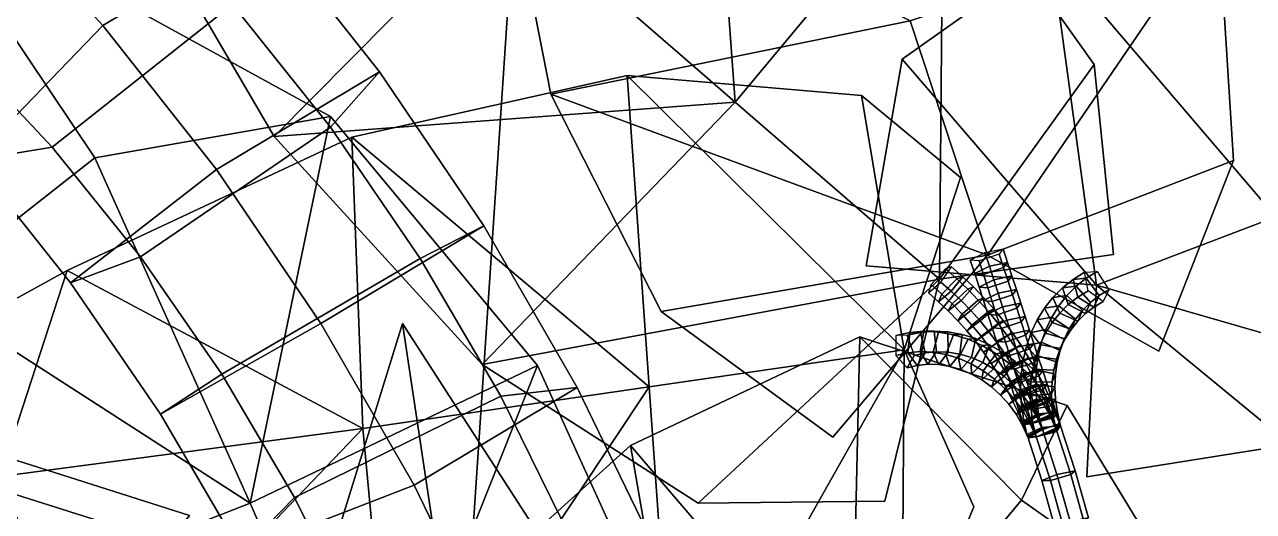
# Model space of a CAD drawing. Header units: metres. Extents: x -219 to 389, y -251 to 301.
# Drawn here: x 215.05 to 243.8, y 29.98 to 41.36 of the extents above; entities that cross this region are included whole.
import ezdxf

# ---------------------------------------------------------------- set-up
doc = ezdxf.new("R2010")
doc.units = ezdxf.units.M

msp = doc.modelspace()

# ---------------------------------------------------------------- linework, layer by layer
at = {"layer": 'Breeder_2InfInt', "color": 3}
for points in [[(217.7274, 44.8317, 748.8092), (217.2193, 45.3799, 748.5946), (213.3103, 41.5816, 748.1472), (213.8183, 41.03351, 748.3618)], [(217.4666, 44.4598, 748.4766), (216.9586, 45.00805, 748.262), (212.9901, 41.3809, 748.3924), (213.4982, 40.8327, 748.607)]]:
    msp.add_3dface(points, dxfattribs=at)
at = {"layer": 'Breeder_2Pdncle', "color": 3}
for points in [[(216.8784, 41.3409, 757.7109), (214.0359, 44.4325, 756.5279), (217.8481, 46.7186, 753.3422), (220.6907, 43.627, 754.5253)], [(213.8339, 38.1888, 754.5938), (211.39, 40.8159, 753.5544), (214.0359, 44.4325, 756.5279), (216.8784, 41.3409, 757.7109)], [(219.9105, 41.8328, 749.5159), (217.4666, 44.4598, 748.4766), (213.4982, 40.8327, 748.607), (215.6971, 38.4911, 749.558)], [(219.5397, 37.9689, 758.4759), (216.8784, 41.3409, 757.7109), (220.6907, 43.627, 754.5253), (223.3519, 40.255, 755.2902)], [(223.3519, 40.255, 755.2902), (220.6907, 43.627, 754.5253), (219.9105, 41.8328, 749.5159), (222.2019, 38.9625, 750.1982)], [(222.2019, 38.9625, 750.1982), (219.9105, 41.8328, 749.5159), (215.6971, 38.4911, 749.558), (217.7612, 35.929, 750.1896)], [(216.1253, 35.3185, 755.2761), (213.8339, 38.1888, 754.5938), (216.8784, 41.3409, 757.7109), (219.5397, 37.9689, 758.4759)], [(215.6971, 38.4911, 749.558), (213.4982, 40.8327, 748.607), (211.39, 40.8159, 753.5544), (213.8339, 38.1888, 754.5938)], [(221.9796, 34.3673, 758.8112), (219.5397, 37.9689, 758.4759), (223.3519, 40.255, 755.2902), (225.7919, 36.6534, 755.6255)], [(225.7919, 36.6534, 755.6255), (223.3519, 40.255, 755.2902), (222.2019, 38.9625, 750.1982), (224.3063, 35.8921, 750.5132)], [(224.3063, 35.8921, 750.5132), (222.2019, 38.9625, 750.1982), (217.7612, 35.929, 750.1896), (219.6594, 33.1852, 750.4921)], [(217.7612, 35.929, 750.1896), (215.6971, 38.4911, 749.558), (213.8339, 38.1888, 754.5938), (216.1253, 35.3185, 755.2761)], [(218.2297, 32.2482, 755.5911), (216.1253, 35.3185, 755.2761), (219.5397, 37.9689, 758.4759), (221.9796, 34.3673, 758.8112)], [(224.1615, 30.5901, 758.7117), (221.9796, 34.3673, 758.8112), (225.7919, 36.6534, 755.6255), (227.9738, 32.8762, 755.5261)], [(227.9738, 32.8762, 755.5261), (225.7919, 36.6534, 755.6255), (224.3063, 35.8921, 750.5132), (226.192, 32.668, 750.4562)], [(219.6594, 33.1852, 750.4921), (217.7612, 35.929, 750.1896), (216.1253, 35.3185, 755.2761), (218.2297, 32.2482, 755.5911)], [(226.192, 32.668, 750.4562), (224.3063, 35.8921, 750.5132), (219.6594, 33.1852, 750.4921), (221.3631, 30.3009, 750.4611)], [(220.1154, 29.02411, 755.534), (218.2297, 32.2482, 755.5911), (221.9796, 34.3673, 758.8112), (224.1615, 30.5901, 758.7117)], [(221.3631, 30.3009, 750.4611), (219.6594, 33.1852, 750.4921), (218.2297, 32.2482, 755.5911), (220.1154, 29.02411, 755.534)], [(226.0526, 26.6943, 758.179), (224.1615, 30.5901, 758.7117), (227.9738, 32.8762, 755.5261), (229.8649, 28.9804, 754.9933)], [(229.8649, 28.9804, 754.9933), (227.9738, 32.8762, 755.5261), (226.192, 32.668, 750.4562), (227.8307, 29.3385, 750.028)], [(227.8307, 29.3385, 750.028), (226.192, 32.668, 750.4562), (221.3631, 30.3009, 750.4611), (222.8468, 27.3194, 750.097)], [(221.7541, 25.6946, 755.1057), (220.1154, 29.02411, 755.534), (224.1615, 30.5901, 758.7117), (226.0526, 26.6943, 758.179)], [(222.8468, 27.3194, 750.097), (221.3631, 30.3009, 750.4611), (220.1154, 29.02411, 755.534), (221.7541, 25.6946, 755.1057)]]:
    msp.add_3dface(points, dxfattribs=at)
at = {"layer": 'Breeder_2Petal1', "color": 3}
for points in [[(204.6996, 52.9496, 760.2954), (215.9206, 42.6834, 750.1291), (209.4083, 39.703, 756.9556)], [(204.6996, 52.9496, 760.2954), (209.4083, 39.703, 756.9556), (215.9206, 42.6834, 750.1291)], [(204.6996, 52.9496, 760.2954), (215.2188, 41.8434, 750.2625), (205.9504, 40.3264, 753.3752)], [(204.6996, 52.9496, 760.2954), (205.9504, 40.3264, 753.3752), (215.2188, 41.8434, 750.2625)]]:
    msp.add_3dface(points, dxfattribs=at)
at = {"layer": 'Breeder_Leaf', "color": 3}
for points in [[(166.2345, 45.7714, 123.0788), (228.2373, 69.8828, 104.9231), (225.3758, 27.03698, 104.7662)], [(166.2345, 45.7714, 123.0788), (225.3758, 27.03698, 104.7662), (228.2373, 69.8828, 104.9231)], [(228.2373, 69.8828, 104.9231), (265.9114, 4.9972, 60.4566), (225.3758, 27.03698, 104.7662)], [(228.2373, 69.8828, 104.9231), (225.3758, 27.03698, 104.7662), (265.9114, 4.9972, 60.4566)], [(230.9099, 50.0257, 765.9367), (231.6741, 39.5488, 765.7656), (226.2987, 44.2049, 765.2129)], [(230.9099, 50.0257, 765.9367), (226.2987, 44.2049, 765.2129), (231.6741, 39.5488, 765.7656)], [(231.6741, 39.5488, 765.7656), (230.9099, 50.0257, 765.9367), (236.5434, 45.3954, 765.4963)], [(231.6741, 39.5488, 765.7656), (236.5434, 45.3954, 765.4963), (230.9099, 50.0257, 765.9367)], [(227.3598, 39.7371, 764.2761), (226.0532, 46.3998, 761.8215), (235.7654, 41.4479, 762.8261)], [(227.3598, 39.7371, 764.2761), (235.7654, 41.4479, 762.8261), (226.0532, 46.3998, 761.8215)], [(166.2345, 45.7714, 123.0788), (215.0832, 0.6463, 135.5015), (162.5012, 0.5218, 153.1361)], [(166.2345, 45.7714, 123.0788), (162.5012, 0.5218, 153.1361), (215.0832, 0.6463, 135.5015)], [(225.3758, 27.03698, 104.7662), (215.0832, 0.6463, 135.5015), (166.2345, 45.7714, 123.0788)], [(225.3758, 27.03698, 104.7662), (166.2345, 45.7714, 123.0788), (215.0832, 0.6463, 135.5015)], [(220.8901, 38.7435, 767.4737), (217.0283, 45.3452, 766.642), (226.2987, 44.2049, 765.2129)], [(220.8901, 38.7435, 767.4737), (226.2987, 44.2049, 765.2129), (217.0283, 45.3452, 766.642)], [(236.5434, 45.3954, 765.4963), (236.4553, 35.4099, 766.2737), (231.6741, 39.5488, 765.7656)], [(236.5434, 45.3954, 765.4963), (231.6741, 39.5488, 765.7656), (236.4553, 35.4099, 766.2737)], [(236.5434, 45.3954, 765.4963), (240.0693, 40.4288, 765.6083), (236.4553, 35.4099, 766.2737)], [(236.5434, 45.3954, 765.4963), (236.4553, 35.4099, 766.2737), (240.0693, 40.4288, 765.6083)], [(239.0668, 43.02373, 756.6588), (244.5414, 44.7997, 752.3), (244.3229, 36.8638, 759.8387)], [(239.0668, 43.02373, 756.6588), (244.3229, 36.8638, 759.8387), (244.5414, 44.7997, 752.3)], [(212.6774, 35.09568, 749.5268), (212.4534, 44.5603, 742.2336), (216.6896, 38.2459, 746.5944)], [(212.6774, 35.09568, 749.5268), (216.6896, 38.2459, 746.5944), (212.4534, 44.5603, 742.2336)], [(212.4534, 44.5603, 742.2336), (222.2088, 39.2091, 747.7831), (216.6896, 38.2459, 746.5944)], [(212.4534, 44.5603, 742.2336), (216.6896, 38.2459, 746.5944), (222.2088, 39.2091, 747.7831)], [(231.6741, 39.5488, 765.7656), (220.8901, 38.7435, 767.4737), (226.2987, 44.2049, 765.2129)], [(231.6741, 39.5488, 765.7656), (226.2987, 44.2049, 765.2129), (220.8901, 38.7435, 767.4737)], [(242.9742, 43.8804, 762.5384), (237.5743, 35.9654, 765.4564), (235.7654, 41.4479, 762.8261)], [(242.9742, 43.8804, 762.5384), (235.7654, 41.4479, 762.8261), (237.5743, 35.9654, 765.4564)], [(242.9742, 43.8804, 762.5384), (243.3318, 38.179, 764.6547), (237.5743, 35.9654, 765.4564)], [(242.9742, 43.8804, 762.5384), (237.5743, 35.9654, 765.4564), (243.3318, 38.179, 764.6547)], [(240.1246, 35.2678, 764.3192), (235.5799, 40.5534, 760.8746), (239.0668, 43.02373, 756.6588)], [(240.1246, 35.2678, 764.3192), (239.0668, 43.02373, 756.6588), (235.5799, 40.5534, 760.8746)], [(240.1246, 35.2678, 764.3192), (239.0668, 43.02373, 756.6588), (244.3229, 36.8638, 759.8387)], [(240.1246, 35.2678, 764.3192), (244.3229, 36.8638, 759.8387), (239.0668, 43.02373, 756.6588)], [(237.5743, 35.9654, 765.4564), (227.3598, 39.7371, 764.2761), (235.7654, 41.4479, 762.8261)], [(237.5743, 35.9654, 765.4564), (235.7654, 41.4479, 762.8261), (227.3598, 39.7371, 764.2761)], [(240.1246, 35.2678, 764.3192), (234.7415, 35.7171, 762.6575), (235.5799, 40.5534, 760.8746)], [(240.1246, 35.2678, 764.3192), (235.5799, 40.5534, 760.8746), (234.7415, 35.7171, 762.6575)], [(236.4553, 35.4099, 766.2737), (240.0693, 40.4288, 765.6083), (240.5267, 35.983, 763.7787)], [(236.4553, 35.4099, 766.2737), (240.5267, 35.983, 763.7787), (240.0693, 40.4288, 765.6083)], [(229.6633, 32.8871, 769.3261), (222.703, 38.7299, 774.5981), (229.1458, 40.1738, 771.4715)], [(229.6633, 32.8871, 769.3261), (229.1458, 40.1738, 771.4715), (222.703, 38.7299, 774.5981)], [(229.1458, 40.1738, 771.4715), (235.6263, 33.7508, 767.34), (229.6633, 32.8871, 769.3261)], [(229.1458, 40.1738, 771.4715), (229.6633, 32.8871, 769.3261), (235.6263, 33.7508, 767.34)], [(229.1458, 40.1738, 771.4715), (234.6265, 39.7005, 768.8544), (235.6263, 33.7508, 767.34)], [(229.1458, 40.1738, 771.4715), (235.6263, 33.7508, 767.34), (234.6265, 39.7005, 768.8544)], [(237.5743, 35.9654, 765.4564), (229.9418, 34.6484, 766.1396), (227.3598, 39.7371, 764.2761)], [(237.5743, 35.9654, 765.4564), (227.3598, 39.7371, 764.2761), (229.9418, 34.6484, 766.1396)], [(235.6263, 33.7508, 767.34), (234.6265, 39.7005, 768.8544), (236.9417, 37.784, 765.0745)], [(235.6263, 33.7508, 767.34), (236.9417, 37.784, 765.0745), (234.6265, 39.7005, 768.8544)], [(225.756, 33.4099, 767.4905), (220.8901, 38.7435, 767.4737), (231.6741, 39.5488, 765.7656)], [(225.756, 33.4099, 767.4905), (231.6741, 39.5488, 765.7656), (220.8901, 38.7435, 767.4737)], [(236.4553, 35.4099, 766.2737), (225.756, 33.4099, 767.4905), (231.6741, 39.5488, 765.7656)], [(236.4553, 35.4099, 766.2737), (231.6741, 39.5488, 765.7656), (225.756, 33.4099, 767.4905)], [(216.6896, 38.2459, 746.5944), (222.2088, 39.2091, 747.7831), (220.323, 30.17, 746.9641)], [(216.6896, 38.2459, 746.5944), (220.323, 30.17, 746.9641), (222.2088, 39.2091, 747.7831)], [(220.323, 30.17, 746.9641), (222.2088, 39.2091, 747.7831), (227.0525, 33.3851, 747.1741)], [(220.323, 30.17, 746.9641), (227.0525, 33.3851, 747.1741), (222.2088, 39.2091, 747.7831)], [(222.9651, 31.913, 771.5767), (216.0414, 35.6112, 776.5079), (222.703, 38.7299, 774.5981)], [(222.9651, 31.913, 771.5767), (222.703, 38.7299, 774.5981), (216.0414, 35.6112, 776.5079)], [(222.703, 38.7299, 774.5981), (229.6633, 32.8871, 769.3261), (222.9651, 31.913, 771.5767)], [(222.703, 38.7299, 774.5981), (222.9651, 31.913, 771.5767), (229.6633, 32.8871, 769.3261)], [(220.323, 30.17, 746.9641), (212.6774, 35.09568, 749.5268), (216.6896, 38.2459, 746.5944)], [(220.323, 30.17, 746.9641), (216.6896, 38.2459, 746.5944), (212.6774, 35.09568, 749.5268)], [(237.5743, 35.9654, 765.4564), (243.3318, 38.179, 764.6547), (241.5833, 33.7202, 764.0366)], [(237.5743, 35.9654, 765.4564), (241.5833, 33.7202, 764.0366), (243.3318, 38.179, 764.6547)], [(249.6745, 32.5183, 763.0704), (240.1246, 35.2678, 764.3192), (244.3229, 36.8638, 759.8387)], [(249.6745, 32.5183, 763.0704), (244.3229, 36.8638, 759.8387), (240.1246, 35.2678, 764.3192)], [(237.5743, 35.9654, 765.4564), (233.962, 31.7117, 764.5633), (229.9418, 34.6484, 766.1396)], [(237.5743, 35.9654, 765.4564), (229.9418, 34.6484, 766.1396), (233.962, 31.7117, 764.5633)], [(205.995, 30.07317, 771.712), (216.0414, 35.6112, 776.5079), (214.4682, 30.7951, 773.8373)], [(205.995, 30.07317, 771.712), (214.4682, 30.7951, 773.8373), (216.0414, 35.6112, 776.5079)], [(214.4682, 30.7951, 773.8373), (216.0414, 35.6112, 776.5079), (222.9651, 31.913, 771.5767)], [(214.4682, 30.7951, 773.8373), (222.9651, 31.913, 771.5767), (216.0414, 35.6112, 776.5079)], [(236.4553, 35.4099, 766.2737), (230.8068, 30.1702, 767.3206), (225.756, 33.4099, 767.4905)], [(236.4553, 35.4099, 766.2737), (225.756, 33.4099, 767.4905), (230.8068, 30.1702, 767.3206)], [(236.4553, 35.4099, 766.2737), (235.1718, 30.2155, 764.4543), (230.8068, 30.1702, 767.3206)], [(236.4553, 35.4099, 766.2737), (230.8068, 30.1702, 767.3206), (235.1718, 30.2155, 764.4543)], [(213.3527, 27.4375, 749.8171), (212.6774, 35.09568, 749.5268), (220.323, 30.17, 746.9641)], [(213.3527, 27.4375, 749.8171), (220.323, 30.17, 746.9641), (212.6774, 35.09568, 749.5268)], [(240.1246, 35.2678, 764.3192), (244.6563, 31.5398, 766.3826), (239.8988, 30.7837, 766.0427)], [(240.1246, 35.2678, 764.3192), (239.8988, 30.7837, 766.0427), (244.6563, 31.5398, 766.3826)], [(249.6745, 32.5183, 763.0704), (244.6563, 31.5398, 766.3826), (240.1246, 35.2678, 764.3192)], [(249.6745, 32.5183, 763.0704), (240.1246, 35.2678, 764.3192), (244.6563, 31.5398, 766.3826)], [(220.5448, 23.5574, 746.3513), (223.8884, 34.3684, 742.5089), (225.186, 25.7538, 743.4778)], [(220.5448, 23.5574, 746.3513), (225.186, 25.7538, 743.4778), (223.8884, 34.3684, 742.5089)], [(223.8884, 34.3684, 742.5089), (230.6176, 23.9442, 743.3183), (225.186, 25.7538, 743.4778)], [(223.8884, 34.3684, 742.5089), (225.186, 25.7538, 743.4778), (230.6176, 23.9442, 743.3183)], [(229.2227, 31.5194, 736.8373), (234.5917, 34.06179, 731.9487), (234.3943, 25.4744, 735.886)], [(229.2227, 31.5194, 736.8373), (234.3943, 25.4744, 735.886), (234.5917, 34.06179, 731.9487)], [(234.3943, 25.4744, 735.886), (234.5917, 34.06179, 731.9487), (238.3752, 30.2397, 729.5614)], [(234.3943, 25.4744, 735.886), (238.3752, 30.2397, 729.5614), (234.5917, 34.06179, 731.9487)], [(234.5917, 34.06179, 731.9487), (239.4423, 32.4491, 721.1463), (238.3752, 30.2397, 729.5614)], [(234.5917, 34.06179, 731.9487), (238.3752, 30.2397, 729.5614), (239.4423, 32.4491, 721.1463)], [(235.6263, 33.7508, 767.34), (230.2684, 24.2577, 768.4029), (229.6633, 32.8871, 769.3261)], [(235.6263, 33.7508, 767.34), (229.6633, 32.8871, 769.3261), (230.2684, 24.2577, 768.4029)], [(235.6263, 33.7508, 767.34), (235.5702, 26.05454, 766.2354), (230.2684, 24.2577, 768.4029)], [(235.6263, 33.7508, 767.34), (230.2684, 24.2577, 768.4029), (235.5702, 26.05454, 766.2354)], [(235.6263, 33.7508, 767.34), (237.2556, 30.07849, 763.3652), (235.5702, 26.05454, 766.2354)], [(235.6263, 33.7508, 767.34), (235.5702, 26.05454, 766.2354), (237.2556, 30.07849, 763.3652)], [(227.0525, 33.3851, 747.1741), (223.1674, 23.6306, 746.811), (220.323, 30.17, 746.9641)], [(227.0525, 33.3851, 747.1741), (220.323, 30.17, 746.9641), (223.1674, 23.6306, 746.811)], [(223.1674, 23.6306, 746.811), (227.0525, 33.3851, 747.1741), (230.0339, 26.8192, 746.0041)], [(223.1674, 23.6306, 746.811), (230.0339, 26.8192, 746.0041), (227.0525, 33.3851, 747.1741)], [(229.6633, 32.8871, 769.3261), (223.7085, 23.9375, 771.4011), (222.9651, 31.913, 771.5767)], [(229.6633, 32.8871, 769.3261), (222.9651, 31.913, 771.5767), (223.7085, 23.9375, 771.4011)], [(230.2684, 24.2577, 768.4029), (223.7085, 23.9375, 771.4011), (229.6633, 32.8871, 769.3261)], [(230.2684, 24.2577, 768.4029), (229.6633, 32.8871, 769.3261), (223.7085, 23.9375, 771.4011)], [(239.4423, 32.4491, 721.1463), (242.6145, 27.2468, 731.9849), (238.3752, 30.2397, 729.5614)], [(239.4423, 32.4491, 721.1463), (238.3752, 30.2397, 729.5614), (242.6145, 27.2468, 731.9849)], [(214.4291, 24.2167, 752.0147), (212.0408, 32.06328, 756.3344), (218.9041, 29.8773, 753.912)], [(214.4291, 24.2167, 752.0147), (218.9041, 29.8773, 753.912), (212.0408, 32.06328, 756.3344)], [(222.9651, 31.913, 771.5767), (216.6888, 25.3589, 774.2101), (214.4682, 30.7951, 773.8373)], [(222.9651, 31.913, 771.5767), (214.4682, 30.7951, 773.8373), (216.6888, 25.3589, 774.2101)], [(223.7085, 23.9375, 771.4011), (216.6888, 25.3589, 774.2101), (222.9651, 31.913, 771.5767)], [(223.7085, 23.9375, 771.4011), (222.9651, 31.913, 771.5767), (216.6888, 25.3589, 774.2101)], [(224.9261, 27.6365, 741.1485), (229.2227, 31.5194, 736.8373), (230.976, 21.4053, 740.6439)], [(224.9261, 27.6365, 741.1485), (230.976, 21.4053, 740.6439), (229.2227, 31.5194, 736.8373)], [(230.976, 21.4053, 740.6439), (229.2227, 31.5194, 736.8373), (234.3943, 25.4744, 735.886)], [(230.976, 21.4053, 740.6439), (234.3943, 25.4744, 735.886), (229.2227, 31.5194, 736.8373)], [(216.6888, 25.3589, 774.2101), (205.995, 30.07317, 771.712), (214.4682, 30.7951, 773.8373)], [(216.6888, 25.3589, 774.2101), (214.4682, 30.7951, 773.8373), (205.995, 30.07317, 771.712)], [(238.3752, 30.2397, 729.5614), (242.6145, 27.2468, 731.9849), (234.3943, 25.4744, 735.886)], [(238.3752, 30.2397, 729.5614), (234.3943, 25.4744, 735.886), (242.6145, 27.2468, 731.9849)], [(223.1674, 23.6306, 746.811), (213.3527, 27.4375, 749.8171), (220.323, 30.17, 746.9641)], [(223.1674, 23.6306, 746.811), (220.323, 30.17, 746.9641), (213.3527, 27.4375, 749.8171)]]:
    msp.add_3dface(points, dxfattribs=at)
at = {"layer": 'Breeder_Petiole', "color": 3}
for points in [[(237.2769, 35.538, 765.6165), (237.1742, 35.8546, 765.5558), (237.5182, 36.02748, 765.875), (237.6209, 35.7109, 765.9357)], [(237.9549, 35.6771, 765.1943), (237.8521, 35.9936, 765.1335), (237.3794, 35.8338, 765.1002), (237.4821, 35.5172, 765.1609)], [(237.6209, 35.7109, 765.9357), (237.5182, 36.02748, 765.875), (237.9435, 36.1147, 765.6102), (238.0462, 35.7981, 765.6709)], [(238.0462, 35.7981, 765.6709), (237.9435, 36.1147, 765.6102), (237.8521, 35.9936, 765.1335), (237.9549, 35.6771, 765.1943)], [(236.7289, 35.1275, 766.6392), (236.487, 35.3389, 766.6934), (236.7366, 35.6924, 766.4263), (236.9968, 35.4644, 766.3682)], [(236.9968, 35.4644, 766.3682), (236.7366, 35.6924, 766.4263), (236.5931, 35.6504, 765.949), (236.8587, 35.4175, 765.8898)], [(237.4821, 35.5172, 765.1609), (237.3794, 35.8338, 765.1002), (237.1742, 35.8546, 765.5558), (237.2769, 35.538, 765.6165)], [(237.3797, 35.2215, 765.6772), (237.2769, 35.538, 765.6165), (237.6209, 35.7109, 765.9357), (237.7236, 35.3944, 765.9965)], [(238.0576, 35.3605, 765.255), (237.9549, 35.6771, 765.1943), (237.4821, 35.5172, 765.1609), (237.5849, 35.2007, 765.2216)], [(237.7236, 35.3944, 765.9965), (237.6209, 35.7109, 765.9357), (238.0462, 35.7981, 765.6709), (238.149, 35.4816, 765.7316)], [(238.149, 35.4816, 765.7316), (238.0462, 35.7981, 765.6709), (237.9549, 35.6771, 765.1943), (238.0576, 35.3605, 765.255)], [(236.8587, 35.4175, 765.8898), (236.5931, 35.6504, 765.949), (236.2604, 35.2783, 765.9174), (236.5114, 35.05871, 765.8613)], [(237.1153, 35.1727, 765.84), (236.8587, 35.4175, 765.8898), (236.5114, 35.05871, 765.8613), (236.754, 34.8277, 765.8139)], [(236.9628, 34.9053, 766.5934), (236.7289, 35.1275, 766.6392), (236.9968, 35.4644, 766.3682), (237.2482, 35.2248, 766.3193)], [(237.2482, 35.2248, 766.3193), (236.9968, 35.4644, 766.3682), (236.8587, 35.4175, 765.8898), (237.1153, 35.1727, 765.84)], [(237.5849, 35.2007, 765.2216), (237.4821, 35.5172, 765.1609), (237.2769, 35.538, 765.6165), (237.3797, 35.2215, 765.6772)], [(237.4824, 34.905, 765.738), (237.3797, 35.2215, 765.6772), (237.7236, 35.3944, 765.9965), (237.8264, 35.07789, 766.0572)], [(237.8264, 35.07789, 766.0572), (237.7236, 35.3944, 765.9965), (238.149, 35.4816, 765.7316), (238.2517, 35.1651, 765.7924)], [(238.2517, 35.1651, 765.7924), (238.149, 35.4816, 765.7316), (238.0576, 35.3605, 765.255), (238.1604, 35.04405, 765.3157)], [(239.3321, 35.2061, 764.615), (239.5791, 35.403, 764.4072), (239.8875, 35.4293, 764.8001), (239.6498, 35.2407, 764.9998)], [(239.4667, 34.8141, 764.3351), (239.6888, 34.9888, 764.1492), (239.5791, 35.403, 764.4072), (239.3321, 35.2061, 764.615)], [(239.5791, 35.403, 764.4072), (239.8472, 35.5693, 764.1991), (240.1454, 35.5886, 764.6002), (239.8875, 35.4293, 764.8001)], [(239.6888, 34.9888, 764.1492), (239.9297, 35.1362, 763.963), (239.8472, 35.5693, 764.1991), (239.5791, 35.403, 764.4072)], [(239.6498, 35.2407, 764.9998), (239.8875, 35.4293, 764.8001), (240.1929, 35.02304, 764.7831), (239.9865, 34.8621, 764.9554)], [(239.8875, 35.4293, 764.8001), (240.1454, 35.5886, 764.6002), (240.4167, 35.1585, 764.6106), (240.1929, 35.02304, 764.7831)], [(236.4317, 34.8805, 766.3217), (236.1952, 35.08693, 766.3748), (236.487, 35.3389, 766.6934), (236.7289, 35.1275, 766.6392)], [(236.5114, 35.05871, 765.8613), (236.2604, 35.2783, 765.9174), (236.1952, 35.08693, 766.3748), (236.4317, 34.8805, 766.3217)], [(236.6603, 34.6634, 766.2769), (236.4317, 34.8805, 766.3217), (236.7289, 35.1275, 766.6392), (236.9628, 34.9053, 766.5934)], [(237.3623, 34.9165, 765.7994), (237.1153, 35.1727, 765.84), (236.754, 34.8277, 765.8139), (236.9876, 34.586, 765.7754)], [(237.1879, 34.6727, 766.5562), (236.9628, 34.9053, 766.5934), (237.2482, 35.2248, 766.3193), (237.4902, 34.974, 766.2795)], [(237.4902, 34.974, 766.2795), (237.2482, 35.2248, 766.3193), (237.1153, 35.1727, 765.84), (237.3623, 34.9165, 765.7994)], [(237.6876, 34.8842, 765.2823), (237.5849, 35.2007, 765.2216), (237.3797, 35.2215, 765.6772), (237.4824, 34.905, 765.738)], [(237.5851, 34.5884, 765.7987), (237.4824, 34.905, 765.738), (237.8264, 35.07789, 766.0572), (237.9291, 34.7613, 766.1179)], [(238.1604, 35.04405, 765.3157), (238.0576, 35.3605, 765.255), (237.5849, 35.2007, 765.2216), (237.6876, 34.8842, 765.2823)], [(237.9291, 34.7613, 766.1179), (237.8264, 35.07789, 766.0572), (238.2517, 35.1651, 765.7924), (238.3544, 34.8485, 765.8531)], [(238.3544, 34.8485, 765.8531), (238.2517, 35.1651, 765.7924), (238.1604, 35.04405, 765.3157), (238.2631, 34.7275, 765.3765)], [(239.1087, 34.9808, 764.8204), (239.3321, 35.2061, 764.615), (239.6498, 35.2407, 764.9998), (239.4347, 35.02468, 765.1972)], [(239.2657, 34.6137, 764.5192), (239.4667, 34.8141, 764.3351), (239.3321, 35.2061, 764.615), (239.1087, 34.9808, 764.8204)], [(239.4347, 35.02468, 765.1972), (239.6498, 35.2407, 764.9998), (239.9865, 34.8621, 764.9554), (239.7995, 34.6774, 765.126)], [(240.066, 34.7553, 764.3801), (240.2796, 34.8838, 764.2158), (239.9297, 35.1362, 763.963), (239.6888, 34.9888, 764.1492)], [(240.1929, 35.02304, 764.7831), (240.4167, 35.1585, 764.6106), (240.2796, 34.8838, 764.2158), (240.066, 34.7553, 764.3801)], [(236.754, 34.8277, 765.8139), (236.5114, 35.05871, 765.8613), (236.4317, 34.8805, 766.3217), (236.6603, 34.6634, 766.2769)], [(236.8804, 34.4363, 766.2404), (236.6603, 34.6634, 766.2769), (236.9628, 34.9053, 766.5934), (237.1879, 34.6727, 766.5562)], [(236.9876, 34.586, 765.7754), (236.754, 34.8277, 765.8139), (236.6603, 34.6634, 766.2769), (236.8804, 34.4363, 766.2404)], [(237.5991, 34.6496, 765.7685), (237.3623, 34.9165, 765.7994), (236.9876, 34.586, 765.7754), (237.2116, 34.3342, 765.7459)], [(237.4038, 34.4304, 766.5276), (237.1879, 34.6727, 766.5562), (237.4902, 34.974, 766.2795), (237.7222, 34.7127, 766.2491)], [(237.7222, 34.7127, 766.2491), (237.4902, 34.974, 766.2795), (237.3623, 34.9165, 765.7994), (237.5991, 34.6496, 765.7685)], [(237.7904, 34.5676, 765.3431), (237.6876, 34.8842, 765.2823), (237.4824, 34.905, 765.738), (237.5851, 34.5884, 765.7987)], [(238.2631, 34.7275, 765.3765), (238.1604, 35.04405, 765.3157), (237.6876, 34.8842, 765.2823), (237.7904, 34.5676, 765.3431)], [(238.0318, 34.4448, 766.1786), (237.9291, 34.7613, 766.1179), (238.3544, 34.8485, 765.8531), (238.4572, 34.532, 765.9138)], [(238.4572, 34.532, 765.9138), (238.3544, 34.8485, 765.8531), (238.2631, 34.7275, 765.3765), (238.3658, 34.4109, 765.4372)], [(238.9111, 34.729, 765.0216), (239.1087, 34.9808, 764.8204), (239.4347, 35.02468, 765.1972), (239.2443, 34.7832, 765.3906)], [(239.0875, 34.3896, 764.6994), (239.2657, 34.6137, 764.5192), (239.1087, 34.9808, 764.8204), (238.9111, 34.729, 765.0216)], [(239.2443, 34.7832, 765.3906), (239.4347, 35.02468, 765.1972), (239.7995, 34.6774, 765.126), (239.6335, 34.4707, 765.2931)], [(239.6901, 34.4273, 764.7069), (239.8689, 34.6027, 764.5443), (239.4667, 34.8141, 764.3351), (239.2657, 34.6137, 764.5192)], [(239.8689, 34.6027, 764.5443), (240.066, 34.7553, 764.3801), (239.6888, 34.9888, 764.1492), (239.4667, 34.8141, 764.3351)], [(239.7995, 34.6774, 765.126), (239.9865, 34.8621, 764.9554), (239.8689, 34.6027, 764.5443), (239.6901, 34.4273, 764.7069)], [(239.9865, 34.8621, 764.9554), (240.1929, 35.02304, 764.7831), (240.066, 34.7553, 764.3801), (239.8689, 34.6027, 764.5443)], [(237.0915, 34.1995, 766.2123), (236.8804, 34.4363, 766.2404), (237.1879, 34.6727, 766.5562), (237.4038, 34.4304, 766.5276)], [(237.2116, 34.3342, 765.7459), (236.9876, 34.586, 765.7754), (236.8804, 34.4363, 766.2404), (237.0915, 34.1995, 766.2123)], [(237.8252, 34.3726, 765.7471), (237.5991, 34.6496, 765.7685), (237.2116, 34.3342, 765.7459), (237.4254, 34.07295, 765.7255)], [(237.6099, 34.1789, 766.5077), (237.4038, 34.4304, 766.5276), (237.7222, 34.7127, 766.2491), (237.9437, 34.4416, 766.2281)], [(237.6879, 34.2719, 765.8594), (237.5851, 34.5884, 765.7987), (237.9291, 34.7613, 766.1179), (238.0318, 34.4448, 766.1786)], [(237.8931, 34.2511, 765.4038), (237.7904, 34.5676, 765.3431), (237.5851, 34.5884, 765.7987), (237.6879, 34.2719, 765.8594)], [(237.9437, 34.4416, 766.2281), (237.7222, 34.7127, 766.2491), (237.5991, 34.6496, 765.7685), (237.8252, 34.3726, 765.7471)], [(238.3658, 34.4109, 765.4372), (238.2631, 34.7275, 765.3765), (237.7904, 34.5676, 765.3431), (237.8931, 34.2511, 765.4038)], [(238.1346, 34.1282, 766.2394), (238.0318, 34.4448, 766.1786), (238.4572, 34.532, 765.9138), (238.5599, 34.2155, 765.9745)], [(238.5599, 34.2155, 765.9745), (238.4572, 34.532, 765.9138), (238.3658, 34.4109, 765.4372), (238.4686, 34.09445, 765.4979)], [(238.6003, 34.1563, 765.4031), (238.741, 34.4533, 765.2164), (239.0804, 34.5187, 765.5779), (238.9447, 34.2336, 765.7574)], [(238.741, 34.4533, 765.2164), (238.9111, 34.729, 765.0216), (239.2443, 34.7832, 765.3906), (239.0804, 34.5187, 765.5779)], [(238.934, 34.144, 764.8741), (239.0875, 34.3896, 764.6994), (238.9111, 34.729, 765.0216), (238.741, 34.4533, 765.2164)], [(238.9447, 34.2336, 765.7574), (239.0804, 34.5187, 765.5779), (239.4904, 34.2439, 765.4551), (239.3714, 33.9992, 765.6106)], [(239.0804, 34.5187, 765.5779), (239.2443, 34.7832, 765.3906), (239.6335, 34.4707, 765.2931), (239.4904, 34.2439, 765.4551)], [(239.5315, 34.2309, 764.8662), (239.6901, 34.4273, 764.7069), (239.2657, 34.6137, 764.5192), (239.0875, 34.3896, 764.6994)], [(239.6335, 34.4707, 765.2931), (239.7995, 34.6774, 765.126), (239.6901, 34.4273, 764.7069), (239.5315, 34.2309, 764.8662)], [(237.2931, 33.9539, 766.1928), (237.0915, 34.1995, 766.2123), (237.4038, 34.4304, 766.5276), (237.6099, 34.1789, 766.5077)], [(237.4254, 34.07295, 765.7255), (237.2116, 34.3342, 765.7459), (237.0915, 34.1995, 766.2123), (237.2931, 33.9539, 766.1928)], [(238.04, 34.08628, 765.7354), (237.8252, 34.3726, 765.7471), (237.4254, 34.07295, 765.7255), (237.6286, 33.8027, 765.7142)], [(237.8058, 33.9188, 766.4967), (237.6099, 34.1789, 766.5077), (237.9437, 34.4416, 766.2281), (238.1542, 34.1612, 766.2166)], [(237.7906, 33.9554, 765.9202), (237.6879, 34.2719, 765.8594), (238.0318, 34.4448, 766.1786), (238.1346, 34.1282, 766.2394)], [(237.9958, 33.9346, 765.4645), (237.8931, 34.2511, 765.4038), (237.6879, 34.2719, 765.8594), (237.7906, 33.9554, 765.9202)], [(238.1542, 34.1612, 766.2166), (237.9437, 34.4416, 766.2281), (237.8252, 34.3726, 765.7471), (238.04, 34.08628, 765.7354)], [(238.4686, 34.09445, 765.4979), (238.3658, 34.4109, 765.4372), (237.8931, 34.2511, 765.4038), (237.9958, 33.9346, 765.4645)], [(238.2373, 33.8117, 766.3001), (238.1346, 34.1282, 766.2394), (238.5599, 34.2155, 765.9745), (238.6626, 33.899, 766.0353)], [(238.6626, 33.899, 766.0353), (238.5599, 34.2155, 765.9745), (238.4686, 34.09445, 765.4979), (238.5713, 33.7779, 765.5587)], [(238.4901, 33.8408, 765.5798), (238.6003, 34.1563, 765.4031), (238.9447, 34.2336, 765.7574), (238.8383, 33.9309, 765.9274)], [(238.8066, 33.8791, 765.0416), (238.934, 34.144, 764.8741), (238.741, 34.4533, 765.2164), (238.6003, 34.1563, 765.4031)], [(238.8383, 33.9309, 765.9274), (238.9447, 34.2336, 765.7574), (239.3714, 33.9992, 765.6106), (239.2777, 33.739, 765.7579)], [(239.3945, 34.01529, 765.0208), (239.5315, 34.2309, 764.8662), (239.0875, 34.3896, 764.6994), (238.934, 34.144, 764.8741)], [(239.3714, 33.9992, 765.6106), (239.4904, 34.2439, 765.4551), (239.3945, 34.01529, 765.0208), (239.2805, 33.7826, 765.1691)], [(239.4904, 34.2439, 765.4551), (239.6335, 34.4707, 765.2931), (239.5315, 34.2309, 764.8662), (239.3945, 34.01529, 765.0208)], [(235.7562, 34.1596, 766.9576), (235.4338, 34.08703, 767.1607), (235.4315, 33.6192, 766.9838), (235.7117, 33.685, 766.8062)], [(236.0071, 34.1634, 767.3902), (235.7004, 34.09336, 767.5838), (235.4338, 34.08703, 767.1607), (235.7562, 34.1596, 766.9576)], [(236.1192, 33.6812, 767.507), (235.8653, 33.6197, 767.6686), (235.7004, 34.09336, 767.5838), (236.0071, 34.1634, 767.3902)], [(236.0913, 34.1873, 766.764), (235.7562, 34.1596, 766.9576), (235.7117, 33.685, 766.8062), (236.0034, 33.7117, 766.6368)], [(236.326, 34.1907, 767.2056), (236.0071, 34.1634, 767.3902), (235.7562, 34.1596, 766.9576), (236.0913, 34.1873, 766.764)], [(236.4339, 34.1698, 766.5831), (236.0913, 34.1873, 766.764), (236.0034, 33.7117, 766.6368), (236.3019, 33.699, 766.4782)], [(236.3835, 33.7073, 767.3528), (236.1192, 33.6812, 767.507), (236.0071, 34.1634, 767.3902), (236.326, 34.1907, 767.2056)], [(236.6522, 34.175, 767.033), (236.326, 34.1907, 767.2056), (236.0913, 34.1873, 766.764), (236.4339, 34.1698, 766.5831)], [(236.7791, 34.1073, 766.4174), (236.4339, 34.1698, 766.5831), (236.3019, 33.699, 766.4782), (236.6029, 33.6469, 766.3328)], [(236.6544, 33.6975, 767.2083), (236.3835, 33.7073, 767.3528), (236.326, 34.1907, 767.2056), (236.6522, 34.175, 767.033)], [(236.9809, 34.1164, 766.8749), (236.6522, 34.175, 767.033), (236.4339, 34.1698, 766.5831), (236.7791, 34.1073, 766.4174)], [(237.1215, 34.00081, 766.2694), (236.7791, 34.1073, 766.4174), (236.6029, 33.6469, 766.3328), (236.9018, 33.5565, 766.2027)], [(236.9277, 33.6521, 767.0755), (236.6544, 33.6975, 767.2083), (236.6522, 34.175, 767.033), (236.9809, 34.1164, 766.8749)], [(237.3071, 34.01589, 766.7336), (236.9809, 34.1164, 766.8749), (236.7791, 34.1073, 766.4174), (237.1215, 34.00081, 766.2694)], [(237.456, 33.8518, 766.1415), (237.1215, 34.00081, 766.2694), (236.9018, 33.5565, 766.2027), (237.1941, 33.4288, 766.09)], [(237.1992, 33.5717, 766.9567), (236.9277, 33.6521, 767.0755), (236.9809, 34.1164, 766.8749), (237.3071, 34.01589, 766.7336)], [(237.6259, 33.8748, 766.6113), (237.3071, 34.01589, 766.7336), (237.1215, 34.00081, 766.2694), (237.456, 33.8518, 766.1415)], [(237.465, 33.4575, 766.8535), (237.1992, 33.5717, 766.9567), (237.3071, 34.01589, 766.7336), (237.6259, 33.8748, 766.6113)], [(237.4846, 33.6998, 766.1819), (237.2931, 33.9539, 766.1928), (237.6099, 34.1789, 766.5077), (237.8058, 33.9188, 766.4967)], [(237.6286, 33.8027, 765.7142), (237.4254, 34.07295, 765.7255), (237.2931, 33.9539, 766.1928), (237.4846, 33.6998, 766.1819)], [(238.243, 33.7911, 765.7333), (238.04, 34.08628, 765.7354), (237.6286, 33.8027, 765.7142), (237.8206, 33.5242, 765.712)], [(237.8933, 33.6388, 765.9809), (237.7906, 33.9554, 765.9202), (238.1346, 34.1282, 766.2394), (238.2373, 33.8117, 766.3001)], [(238.0986, 33.618, 765.5253), (237.9958, 33.9346, 765.4645), (237.7906, 33.9554, 765.9202), (237.8933, 33.6388, 765.9809)], [(237.9909, 33.6507, 766.4944), (237.8058, 33.9188, 766.4967), (238.1542, 34.1612, 766.2166), (238.3531, 33.8723, 766.2144)], [(238.5713, 33.7779, 765.5587), (238.4686, 34.09445, 765.4979), (237.9958, 33.9346, 765.4645), (238.0986, 33.618, 765.5253)], [(238.3531, 33.8723, 766.2144), (238.1542, 34.1612, 766.2166), (238.04, 34.08628, 765.7354), (238.243, 33.7911, 765.7333)], [(238.4116, 33.51, 765.745), (238.4901, 33.8408, 765.5798), (238.8383, 33.9309, 765.9274), (238.7623, 33.6132, 766.0864)], [(238.7066, 33.5976, 765.2003), (238.8066, 33.8791, 765.0416), (238.6003, 34.1563, 765.4031), (238.4901, 33.8408, 765.5798)], [(238.7623, 33.6132, 766.0864), (238.8383, 33.9309, 765.9274), (239.2777, 33.739, 765.7579), (239.2102, 33.4658, 765.8958)], [(239.2805, 33.7826, 765.1691), (239.3945, 34.01529, 765.0208), (238.934, 34.144, 764.8741), (238.8066, 33.8791, 765.0416)], [(239.2777, 33.739, 765.7579), (239.3714, 33.9992, 765.6106), (239.2805, 33.7826, 765.1691), (239.1906, 33.535, 765.3097)], [(235.7117, 33.685, 766.8062), (235.4315, 33.6192, 766.9838), (235.6966, 33.3321, 767.2958), (235.9348, 33.391, 767.1437)], [(235.9348, 33.391, 767.1437), (235.6966, 33.3321, 767.2958), (235.8653, 33.6197, 767.6686), (236.1192, 33.6812, 767.507)], [(236.0034, 33.7117, 766.6368), (235.7117, 33.685, 766.8062), (235.9348, 33.391, 767.1437), (236.183, 33.4167, 766.9985)], [(236.183, 33.4167, 766.9985), (235.9348, 33.391, 767.1437), (236.1192, 33.6812, 767.507), (236.3835, 33.7073, 767.3528)], [(236.3019, 33.699, 766.4782), (236.0034, 33.7117, 766.6368), (236.183, 33.4167, 766.9985), (236.4374, 33.4087, 766.8624)], [(236.4374, 33.4087, 766.8624), (236.183, 33.4167, 766.9985), (236.3835, 33.7073, 767.3528), (236.6544, 33.6975, 767.2083)], [(236.6029, 33.6469, 766.3328), (236.3019, 33.699, 766.4782), (236.4374, 33.4087, 766.8624), (236.6942, 33.3672, 766.7372)], [(236.6942, 33.3672, 766.7372), (236.4374, 33.4087, 766.8624), (236.6544, 33.6975, 767.2083), (236.9277, 33.6521, 767.0755)], [(236.9018, 33.5565, 766.2027), (236.6029, 33.6469, 766.3328), (236.6942, 33.3672, 766.7372), (236.9496, 33.2928, 766.625)], [(236.9496, 33.2928, 766.625), (236.6942, 33.3672, 766.7372), (236.9277, 33.6521, 767.0755), (237.1992, 33.5717, 766.9567)], [(237.7776, 33.6626, 766.0355), (237.456, 33.8518, 766.1415), (237.1941, 33.4288, 766.09), (237.4754, 33.266, 765.9962)], [(237.9325, 33.6955, 766.5099), (237.6259, 33.8748, 766.6113), (237.456, 33.8518, 766.1415), (237.7776, 33.6626, 766.0355)], [(237.7211, 33.3112, 766.7675), (237.465, 33.4575, 766.8535), (237.6259, 33.8748, 766.6113), (237.9325, 33.6955, 766.5099)], [(238.0815, 33.436, 765.9529), (237.7776, 33.6626, 766.0355), (237.4754, 33.266, 765.9962), (237.7415, 33.07051, 765.9229)], [(237.6657, 33.4379, 766.1796), (237.4846, 33.6998, 766.1819), (237.8058, 33.9188, 766.4967), (237.9909, 33.6507, 766.4944)], [(237.8206, 33.5242, 765.712), (237.6286, 33.8027, 765.7142), (237.4846, 33.6998, 766.1819), (237.6657, 33.4379, 766.1796)], [(237.8359, 33.1689, 766.1859), (237.6657, 33.4379, 766.1796), (237.9909, 33.6507, 766.4944), (238.1649, 33.3753, 766.5009)], [(237.9635, 33.1351, 766.6999), (237.7211, 33.3112, 766.7675), (237.9325, 33.6955, 766.5099), (238.2223, 33.4804, 766.4308)], [(238.2223, 33.4804, 766.4308), (237.9325, 33.6955, 766.5099), (237.7776, 33.6626, 766.0355), (238.0815, 33.436, 765.9529)], [(238.4337, 33.4881, 765.741), (238.243, 33.7911, 765.7333), (237.8206, 33.5242, 765.712), (238.001, 33.2381, 765.7189)], [(237.9961, 33.3223, 766.0416), (237.8933, 33.6388, 765.9809), (238.2373, 33.8117, 766.3001), (238.3401, 33.4952, 766.3608)], [(238.2013, 33.3015, 765.586), (238.0986, 33.618, 765.5253), (237.8933, 33.6388, 765.9809), (237.9961, 33.3223, 766.0416)], [(238.1649, 33.3753, 766.5009), (237.9909, 33.6507, 766.4944), (238.3531, 33.8723, 766.2144), (238.54, 33.5756, 766.2218)], [(238.674, 33.4613, 765.6194), (238.5713, 33.7779, 765.5587), (238.0986, 33.618, 765.5253), (238.2013, 33.3015, 765.586)], [(238.3401, 33.4952, 766.3608), (238.2373, 33.8117, 766.3001), (238.6626, 33.899, 766.0353), (238.7654, 33.5824, 766.096)], [(238.54, 33.5756, 766.2218), (238.3531, 33.8723, 766.2144), (238.243, 33.7911, 765.7333), (238.4337, 33.4881, 765.741)], [(238.6348, 33.3022, 765.3486), (238.7066, 33.5976, 765.2003), (238.4901, 33.8408, 765.5798), (238.4116, 33.51, 765.745)], [(238.7654, 33.5824, 766.096), (238.6626, 33.899, 766.0353), (238.5713, 33.7779, 765.5587), (238.674, 33.4613, 765.6194)], [(239.1906, 33.535, 765.3097), (239.2805, 33.7826, 765.1691), (238.8066, 33.8791, 765.0416), (238.7066, 33.5976, 765.2003)], [(239.2102, 33.4658, 765.8958), (239.2777, 33.739, 765.7579), (239.1906, 33.535, 765.3097), (239.1256, 33.275, 765.4413)], [(237.1941, 33.4288, 766.09), (236.9018, 33.5565, 766.2027), (236.9496, 33.2928, 766.625), (237.1996, 33.1866, 766.5275)], [(237.1996, 33.1866, 766.5275), (236.9496, 33.2928, 766.625), (237.1992, 33.5717, 766.9567), (237.465, 33.4575, 766.8535)], [(237.4754, 33.266, 765.9962), (237.1941, 33.4288, 766.09), (237.1996, 33.1866, 766.5275), (237.4406, 33.05017, 766.446)], [(237.4406, 33.05017, 766.446), (237.1996, 33.1866, 766.5275), (237.465, 33.4575, 766.8535), (237.7211, 33.3112, 766.7675)], [(238.001, 33.2381, 765.7189), (237.8206, 33.5242, 765.712), (237.6657, 33.4379, 766.1796), (237.8359, 33.1689, 766.1859)], [(238.3631, 33.1755, 765.8951), (238.0815, 33.436, 765.9529), (237.7415, 33.07051, 765.9229), (237.9884, 32.8451, 765.8711)], [(237.9947, 32.8933, 766.2008), (237.8359, 33.1689, 766.1859), (238.1649, 33.3753, 766.5009), (238.3273, 33.09333, 766.5163)], [(238.1886, 32.9317, 766.6519), (237.9635, 33.1351, 766.6999), (238.2223, 33.4804, 766.4308), (238.4909, 33.233, 766.3752)], [(238.0988, 33.00581, 766.1024), (237.9961, 33.3223, 766.0416), (238.3401, 33.4952, 766.3608), (238.4428, 33.1787, 766.4216)], [(238.6116, 33.1777, 765.7583), (238.4337, 33.4881, 765.741), (238.001, 33.2381, 765.7189), (238.1694, 32.9452, 765.735)], [(238.4909, 33.233, 766.3752), (238.2223, 33.4804, 766.4308), (238.0815, 33.436, 765.9529), (238.3631, 33.1755, 765.8951)], [(238.3273, 33.09333, 766.5163), (238.1649, 33.3753, 766.5009), (238.54, 33.5756, 766.2218), (238.7144, 33.2717, 766.2387)], [(238.7768, 33.1448, 765.6801), (238.674, 33.4613, 765.6194), (238.2013, 33.3015, 765.586), (238.304, 32.985, 765.6467)], [(238.4428, 33.1787, 766.4216), (238.3401, 33.4952, 766.3608), (238.7654, 33.5824, 766.096), (238.8681, 33.2659, 766.1567)], [(238.3655, 33.1669, 765.8969), (238.4116, 33.51, 765.745), (238.7623, 33.6132, 766.0864), (238.7175, 33.2838, 766.2325)], [(238.5921, 32.9957, 765.4852), (238.6348, 33.3022, 765.3486), (238.4116, 33.51, 765.745), (238.3655, 33.1669, 765.8969)], [(238.7144, 33.2717, 766.2387), (238.54, 33.5756, 766.2218), (238.4337, 33.4881, 765.741), (238.6116, 33.1777, 765.7583)], [(239.1256, 33.275, 765.4413), (239.1906, 33.535, 765.3097), (238.7066, 33.5976, 765.2003), (238.6348, 33.3022, 765.3486)], [(238.8681, 33.2659, 766.1567), (238.7654, 33.5824, 766.096), (238.674, 33.4613, 765.6194), (238.7768, 33.1448, 765.6801)], [(238.7175, 33.2838, 766.2325), (238.7623, 33.6132, 766.0864), (239.2102, 33.4658, 765.8958), (239.1695, 33.1822, 766.0228)], [(239.1695, 33.1822, 766.0228), (239.2102, 33.4658, 765.8958), (239.1256, 33.275, 765.4413), (239.0861, 33.00514, 765.5626)], [(237.669, 32.8855, 766.3819), (237.4406, 33.05017, 766.446), (237.7211, 33.3112, 766.7675), (237.9635, 33.1351, 766.6999)], [(237.7415, 33.07051, 765.9229), (237.4754, 33.266, 765.9962), (237.4406, 33.05017, 766.446), (237.669, 32.8855, 766.3819)], [(237.8812, 32.6953, 766.3361), (237.669, 32.8855, 766.3819), (237.9635, 33.1351, 766.6999), (238.1886, 32.9317, 766.6519)], [(237.9884, 32.8451, 765.8711), (237.7415, 33.07051, 765.9229), (237.669, 32.8855, 766.3819), (237.8812, 32.6953, 766.3361)], [(238.1694, 32.9452, 765.735), (238.001, 33.2381, 765.7189), (237.8359, 33.1689, 766.1859), (237.9947, 32.8933, 766.2008)], [(238.6181, 32.885, 765.863), (238.3631, 33.1755, 765.8951), (237.9884, 32.8451, 765.8711), (238.2123, 32.5933, 765.8416)], [(238.1419, 32.612, 766.2242), (237.9947, 32.8933, 766.2008), (238.3273, 33.09333, 766.5163), (238.4778, 32.8053, 766.5404)], [(238.304, 32.985, 765.6467), (238.2013, 33.3015, 765.586), (237.9961, 33.3223, 766.0416), (238.0988, 33.00581, 766.1024)], [(238.2016, 32.6892, 766.1631), (238.0988, 33.00581, 766.1024), (238.4428, 33.1787, 766.4216), (238.5455, 32.8621, 766.4823)], [(238.7764, 32.8608, 765.7853), (238.6116, 33.1777, 765.7583), (238.1694, 32.9452, 765.735), (238.3254, 32.6461, 765.7603)], [(238.3931, 32.7043, 766.624), (238.1886, 32.9317, 766.6519), (238.4909, 33.233, 766.3752), (238.7344, 32.9569, 766.3441)], [(238.8795, 32.8283, 765.7408), (238.7768, 33.1448, 765.6801), (238.304, 32.985, 765.6467), (238.4068, 32.6684, 765.7075)], [(238.4778, 32.8053, 766.5404), (238.3273, 33.09333, 766.5163), (238.7144, 33.2717, 766.2387), (238.8758, 32.9614, 766.265)], [(238.3524, 32.8149, 766.0342), (238.3655, 33.1669, 765.8969), (238.7175, 33.2838, 766.2325), (238.7042, 32.9457, 766.3647)], [(238.5787, 32.681, 765.6088), (238.5921, 32.9957, 765.4852), (238.3655, 33.1669, 765.8969), (238.3524, 32.8149, 766.0342)], [(238.7344, 32.9569, 766.3441), (238.4909, 33.233, 766.3752), (238.3631, 33.1755, 765.8951), (238.6181, 32.885, 765.863)], [(238.5455, 32.8621, 766.4823), (238.4428, 33.1787, 766.4216), (238.8681, 33.2659, 766.1567), (238.9709, 32.9494, 766.2175)], [(239.0861, 33.00514, 765.5626), (239.1256, 33.275, 765.4413), (238.6348, 33.3022, 765.3486), (238.5921, 32.9957, 765.4852)], [(238.8758, 32.9614, 766.265), (238.7144, 33.2717, 766.2387), (238.6116, 33.1777, 765.7583), (238.7764, 32.8608, 765.7853)], [(238.7042, 32.9457, 766.3647), (238.7175, 33.2838, 766.2325), (239.1695, 33.1822, 766.0228), (239.1561, 32.891, 766.1377)], [(238.9709, 32.9494, 766.2175), (238.8681, 33.2659, 766.1567), (238.7768, 33.1448, 765.6801), (238.8795, 32.8283, 765.7408)], [(239.1561, 32.891, 766.1377), (239.1695, 33.1822, 766.0228), (239.0861, 33.00514, 765.5626), (239.0726, 32.7278, 765.6724)], [(238.0741, 32.4822, 766.3093), (237.8812, 32.6953, 766.3361), (238.1886, 32.9317, 766.6519), (238.3931, 32.7043, 766.624)], [(238.2123, 32.5933, 765.8416), (237.9884, 32.8451, 765.8711), (237.8812, 32.6953, 766.3361), (238.0741, 32.4822, 766.3093)], [(238.3254, 32.6461, 765.7603), (238.1694, 32.9452, 765.735), (237.9947, 32.8933, 766.2008), (238.1419, 32.612, 766.2242)], [(238.4068, 32.6684, 765.7075), (238.304, 32.985, 765.6467), (238.0988, 33.00581, 766.1024), (238.2016, 32.6892, 766.1631)], [(238.277, 32.3254, 766.2562), (238.1419, 32.612, 766.2242), (238.4778, 32.8053, 766.5404), (238.6159, 32.512, 766.5732)], [(238.3043, 32.3727, 766.2238), (238.2016, 32.6892, 766.1631), (238.5455, 32.8621, 766.4823), (238.6483, 32.5456, 766.543)], [(238.8427, 32.5688, 765.8569), (238.6181, 32.885, 765.863), (238.2123, 32.5933, 765.8416), (238.41, 32.3188, 765.8348)], [(238.9276, 32.5382, 765.8218), (238.7764, 32.8608, 765.7853), (238.3254, 32.6461, 765.7603), (238.4685, 32.3415, 765.7945)], [(238.3722, 32.4574, 766.1554), (238.3524, 32.8149, 766.0342), (238.7042, 32.9457, 766.3647), (238.7227, 32.6022, 766.4814)], [(238.5949, 32.3613, 765.718), (238.5787, 32.681, 765.6088), (238.3524, 32.8149, 766.0342), (238.3722, 32.4574, 766.1554)], [(238.5739, 32.456, 766.6168), (238.3931, 32.7043, 766.624), (238.7344, 32.9569, 766.3441), (238.9489, 32.6563, 766.3377)], [(238.9823, 32.5117, 765.8016), (238.8795, 32.8283, 765.7408), (238.4068, 32.6684, 765.7075), (238.5095, 32.3519, 765.7682)], [(238.6159, 32.512, 766.5732), (238.4778, 32.8053, 766.5404), (238.8758, 32.9614, 766.265), (239.024, 32.6455, 766.3007)], [(238.6483, 32.5456, 766.543), (238.5455, 32.8621, 766.4823), (238.9709, 32.9494, 766.2175), (239.0736, 32.6328, 766.2782)], [(239.0726, 32.7278, 765.6724), (239.0861, 33.00514, 765.5626), (238.5921, 32.9957, 765.4852), (238.5787, 32.681, 765.6088)], [(238.9489, 32.6563, 766.3377), (238.7344, 32.9569, 766.3441), (238.6181, 32.885, 765.863), (238.8427, 32.5688, 765.8569)], [(238.7227, 32.6022, 766.4814), (238.7042, 32.9457, 766.3647), (239.1561, 32.891, 766.1377), (239.17, 32.595, 766.2394)], [(239.024, 32.6455, 766.3007), (238.8758, 32.9614, 766.265), (238.7764, 32.8608, 765.7853), (238.9276, 32.5382, 765.8218)], [(239.0736, 32.6328, 766.2782), (238.9709, 32.9494, 766.2175), (238.8795, 32.8283, 765.7408), (238.9823, 32.5117, 765.8016)], [(239.17, 32.595, 766.2394), (239.1561, 32.891, 766.1377), (239.0726, 32.7278, 765.6724), (239.0851, 32.4458, 765.7697)], [(238.2448, 32.2496, 766.3018), (238.0741, 32.4822, 766.3093), (238.3931, 32.7043, 766.624), (238.5739, 32.456, 766.6168)], [(238.41, 32.3188, 765.8348), (238.2123, 32.5933, 765.8416), (238.0741, 32.4822, 766.3093), (238.2448, 32.2496, 766.3018)], [(238.4685, 32.3415, 765.7945), (238.3254, 32.6461, 765.7603), (238.1419, 32.612, 766.2242), (238.277, 32.3254, 766.2562)], [(238.5095, 32.3519, 765.7682), (238.4068, 32.6684, 765.7075), (238.2016, 32.6892, 766.1631), (238.3043, 32.3727, 766.2238)], [(238.3997, 32.03445, 766.2966), (238.277, 32.3254, 766.2562), (238.6159, 32.512, 766.5732), (238.7413, 32.2142, 766.6146)], [(238.407, 32.05621, 766.2845), (238.3043, 32.3727, 766.2238), (238.6483, 32.5456, 766.543), (238.751, 32.2291, 766.6038)], [(238.4248, 32.09788, 766.2594), (238.3722, 32.4574, 766.1554), (238.7227, 32.6022, 766.4814), (238.7727, 32.2568, 766.5817)], [(239.0335, 32.2316, 765.877), (238.8427, 32.5688, 765.8569), (238.41, 32.3188, 765.8348), (238.5784, 32.02593, 765.851)], [(239.0648, 32.2105, 765.8677), (238.9276, 32.5382, 765.8218), (238.4685, 32.3415, 765.7945), (238.5985, 32.03218, 765.8376)], [(239.085, 32.1952, 765.8623), (238.9823, 32.5117, 765.8016), (238.5095, 32.3519, 765.7682), (238.6123, 32.03541, 765.8289)], [(238.7282, 32.1908, 766.6304), (238.5739, 32.456, 766.6168), (238.9489, 32.6563, 766.3377), (239.1314, 32.3356, 766.3564)], [(239.0851, 32.4458, 765.7697), (239.0726, 32.7278, 765.6724), (238.5787, 32.681, 765.6088), (238.5949, 32.3613, 765.718)], [(238.7413, 32.2142, 766.6146), (238.6159, 32.512, 766.5732), (239.024, 32.6455, 766.3007), (239.1585, 32.3247, 766.3456)], [(238.751, 32.2291, 766.6038), (238.6483, 32.5456, 766.543), (239.0736, 32.6328, 766.2782), (239.1763, 32.3163, 766.3389)], [(238.7727, 32.2568, 766.5817), (238.7227, 32.6022, 766.4814), (239.17, 32.595, 766.2394), (239.2111, 32.2969, 766.3271)], [(239.1314, 32.3356, 766.3564), (238.9489, 32.6563, 766.3377), (238.8427, 32.5688, 765.8569), (239.0335, 32.2316, 765.877)], [(239.1585, 32.3247, 766.3456), (239.024, 32.6455, 766.3007), (238.9276, 32.5382, 765.8218), (239.0648, 32.2105, 765.8677)], [(239.1763, 32.3163, 766.3389), (239.0736, 32.6328, 766.2782), (238.9823, 32.5117, 765.8016), (239.085, 32.1952, 765.8623)], [(239.2111, 32.2969, 766.3271), (239.17, 32.595, 766.2394), (239.0851, 32.4458, 765.7697), (239.1237, 32.1619, 765.8535)], [(238.3908, 32.00082, 766.3138), (238.2448, 32.2496, 766.3018), (238.5739, 32.456, 766.6168), (238.7282, 32.1908, 766.6304)], [(238.5784, 32.02593, 765.851), (238.41, 32.3188, 765.8348), (238.2448, 32.2496, 766.3018), (238.3908, 32.00082, 766.3138)], [(238.5985, 32.03218, 765.8376), (238.4685, 32.3415, 765.7945), (238.277, 32.3254, 766.2562), (238.3997, 32.03445, 766.2966)], [(238.6123, 32.03541, 765.8289), (238.5095, 32.3519, 765.7682), (238.3043, 32.3727, 766.2238), (238.407, 32.05621, 766.2845)], [(238.6405, 32.03957, 765.812), (238.5949, 32.3613, 765.718), (238.3722, 32.4574, 766.1554), (238.4248, 32.09788, 766.2594)], [(238.5162, 31.7211, 766.3486), (238.3997, 32.03445, 766.2966), (238.7413, 32.2142, 766.6146), (238.8578, 31.9009, 766.6666)], [(238.5098, 31.7396, 766.3453), (238.407, 32.05621, 766.2845), (238.751, 32.2291, 766.6038), (238.8537, 31.9125, 766.6645)], [(238.4993, 31.7771, 766.3371), (238.4248, 32.09788, 766.2594), (238.7727, 32.2568, 766.5817), (238.8472, 31.9361, 766.6594)], [(239.1701, 31.9246, 765.9157), (239.0335, 32.2316, 765.877), (238.5784, 32.02593, 765.851), (238.715, 31.7188, 765.8896)], [(239.1237, 32.1619, 765.8535), (239.0851, 32.4458, 765.7697), (238.5949, 32.3613, 765.718), (238.6405, 32.03957, 765.812)], [(239.1813, 31.8972, 765.9197), (239.0648, 32.2105, 765.8677), (238.5985, 32.03218, 765.8376), (238.715, 31.7188, 765.8896)], [(238.8648, 31.8837, 766.6691), (238.7282, 32.1908, 766.6304), (239.1314, 32.3356, 766.3564), (239.268, 32.0286, 766.3951)], [(238.8578, 31.9009, 766.6666), (238.7413, 32.2142, 766.6146), (239.1585, 32.3247, 766.3456), (239.275, 32.01143, 766.3976)], [(238.8537, 31.9125, 766.6645), (238.751, 32.2291, 766.6038), (239.1763, 32.3163, 766.3389), (239.2791, 31.9998, 766.3997)], [(238.8472, 31.9361, 766.6594), (238.7727, 32.2568, 766.5817), (239.2111, 32.2969, 766.3271), (239.2856, 31.9762, 766.4048)], [(239.268, 32.0286, 766.3951), (239.1314, 32.3356, 766.3564), (239.0335, 32.2316, 765.877), (239.1701, 31.9246, 765.9157)], [(239.275, 32.01143, 766.3976), (239.1585, 32.3247, 766.3456), (239.0648, 32.2105, 765.8677), (239.1813, 31.8972, 765.9197)], [(239.2791, 31.9998, 766.3997), (239.1763, 32.3163, 766.3389), (239.085, 32.1952, 765.8623), (239.1877, 31.8787, 765.923)], [(239.2856, 31.9762, 766.4048), (239.2111, 32.2969, 766.3271), (239.1237, 32.1619, 765.8535), (239.1982, 31.8412, 765.9312)], [(238.5274, 31.6937, 766.3525), (238.3908, 32.00082, 766.3138), (238.7282, 32.1908, 766.6304), (238.8648, 31.8837, 766.6691)], [(238.715, 31.7188, 765.8896), (238.5784, 32.02593, 765.851), (238.3908, 32.00082, 766.3138), (238.5274, 31.6937, 766.3525)], [(238.715, 31.7188, 765.8896), (238.5985, 32.03218, 765.8376), (238.3997, 32.03445, 766.2966), (238.5162, 31.7211, 766.3486)], [(238.715, 31.7188, 765.8896), (238.6123, 32.03541, 765.8289), (238.407, 32.05621, 766.2845), (238.5098, 31.7396, 766.3453)], [(238.715, 31.7188, 765.8896), (238.6405, 32.03957, 765.812), (238.4248, 32.09788, 766.2594), (238.4993, 31.7771, 766.3371)], [(239.1877, 31.8787, 765.923), (239.085, 32.1952, 765.8623), (238.6123, 32.03541, 765.8289), (238.715, 31.7188, 765.8896)], [(239.1982, 31.8412, 765.9312), (239.1237, 32.1619, 765.8535), (238.6405, 32.03957, 765.812), (238.715, 31.7188, 765.8896)], [(239.2023, 30.837, 766.87), (238.8537, 31.9125, 766.6645), (239.2791, 31.9998, 766.3997), (239.6276, 30.9243, 766.6051)], [(239.6276, 30.9243, 766.6051), (239.2791, 31.9998, 766.3997), (239.1877, 31.8787, 765.923), (239.5262, 30.8364, 766.1233)], [(238.8483, 30.6974, 766.5455), (238.5098, 31.7396, 766.3453), (238.8537, 31.9125, 766.6645), (239.2023, 30.837, 766.87)], [(239.0473, 30.697, 766.0867), (238.715, 31.7188, 765.8896), (238.5098, 31.7396, 766.3453), (238.8483, 30.6974, 766.5455)], [(239.5262, 30.8364, 766.1233), (239.1877, 31.8787, 765.923), (238.715, 31.7188, 765.8896), (239.0473, 30.697, 766.0867)], [(239.1484, 29.6326, 766.6769), (238.8483, 30.6974, 766.5455), (239.2023, 30.837, 766.87), (239.5113, 29.7385, 767.0044)], [(239.8264, 29.7717, 766.2546), (239.5262, 30.8364, 766.1233), (239.0473, 30.697, 766.0867), (239.342, 29.653, 766.2162)], [(239.5113, 29.7385, 767.0044), (239.2023, 30.837, 766.87), (239.6276, 30.9243, 766.6051), (239.9366, 29.8257, 766.7395)], [(239.9366, 29.8257, 766.7395), (239.6276, 30.9243, 766.6051), (239.5262, 30.8364, 766.1233), (239.8264, 29.7717, 766.2546)], [(239.342, 29.653, 766.2162), (239.0473, 30.697, 766.0867), (238.8483, 30.6974, 766.5455), (239.1484, 29.6326, 766.6769)]]:
    msp.add_3dface(points, dxfattribs=at)

doc.saveas('drawing.dxf')
